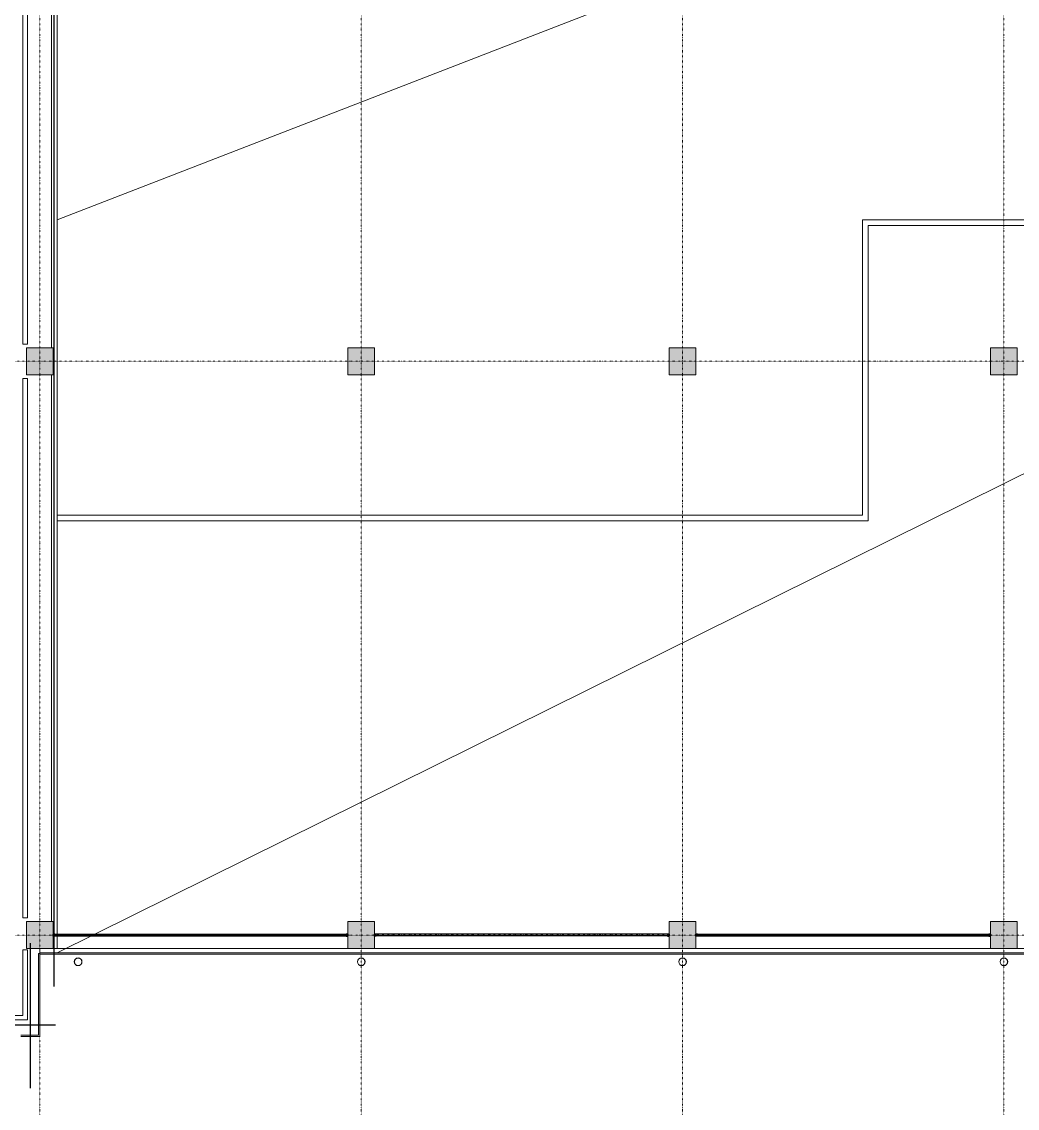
# Model space of a CAD drawing. Extents: x -32000 to 290600, y -29000 to 131250.
# Drawn here: x 17525 to 43550, y -4529 to 23877 of the extents above; entities that cross this region are included whole.
import ezdxf

# ---------------------------------------------------------------- set-up
doc = ezdxf.new("R2010")
doc.units = 0
doc.header["$LTSCALE"] = 10
for name, pattern in [('H12PL2$0$JJP_三點線', [0.9, 0.3, -0.15, 0, -0.15, 0, -0.15, 0, -0.15]), ('XFM7P20ICA$0$CENTERK3', [2.749, 2.5, -0.083, 0.083, -0.083]), ('XFM7P20ICA$0$H12PL2$0$JJP_三點線', [0.9, 0.3, -0.15, 0, -0.15, 0, -0.15, 0, -0.15]), ('XFM7P20ICA$0$XFDP20$0$HIDDEN2', [0.1875, 0.125, -0.0625])]:
    doc.linetypes.add(name, pattern=pattern)
for name, color, linetype in [('H12PL2$0$A-OBJE-2D', 252, 'Continuous'), ('H12PL2$0$A-OBJE-MEP', 252, 'Continuous'), ('H12PL2$0$A-WALL-EX', 252, 'Continuous'), ('H12PL2$0$A-WALL-IN', 252, 'Continuous'), ('H12PL2$0$A-WALL-IN.200K', 252, 'Continuous'), ('H12PL2$0$S-COL', 252, 'Continuous'), ('H12PL2$0$S-GRID', 252, 'Continuous'), ('H12PL2$0$S-SLAB-SHOW.200K', 252, 'Continuous'), ('XFM7P20ICA$0$H12PL2$0$A-OBJE-2D', 252, 'Continuous'), ('XFM7P20ICA$0$H12PL2$0$A-OBJE-MEP', 252, 'Continuous'), ('XFM7P20ICA$0$H12PL2$0$A-WALL-EX', 252, 'Continuous'), ('XFM7P20ICA$0$H12PL2$0$A-WALL-IN', 252, 'Continuous'), ('XFM7P20ICA$0$H12PL2$0$Hattch', 252, 'Continuous'), ('XFM7P20ICA$0$H12PL2$0$S-COL', 252, 'Continuous'), ('XFM7P20ICA$0$H12PL2$0$S-GRID', 252, 'Continuous'), ('XFM7P20ICA$0$K-SIN', 252, 'XFM7P20ICA$0$CENTERK3'), ('XFM7P20ICA$0$XFDP20$0$A-Partition-Col (200K)', 1, 'Continuous'), ('XFM7P20ICA$0$XFDP20$0$A-W-R1 (Rockwool) (200K)', 2, 'XFM7P20ICA$0$XFDP20$0$HIDDEN2')]:
    doc.layers.add(name, color=color, linetype=linetype)

# ---------------------------------------------------------------- blocks, each defined once
blk = doc.blocks.new('H12PL2')
at = {"layer": 'H12PL2$0$A-OBJE-2D', "lineweight": 0}
blk.add_line((18450, 18700), (192000, 85950), dxfattribs=at)
at = {"layer": 'H12PL2$0$A-OBJE-MEP', "lineweight": 0, "flags": 128}
for points in [[(19095, -700, 1), (18905, -700, 1)], [(26495, -700, 1), (26305, -700, 1)], [(34895, -700, 1), (34705, -700, 1)], [(43295, -700, 1), (43105, -700, 1)]]:
    blk.add_lwpolyline(points, format="xyb", close=True, dxfattribs=at)
at = {"layer": 'H12PL2$0$A-OBJE-MEP', "lineweight": 0}
for centre in [(19000, -700), (26400, -700), (34800, -700), (43200, -700)]:
    blk.add_circle(centre, 100, dxfattribs=at)
at = {"layer": 'H12PL2$0$A-WALL-EX', "lineweight": 0}
blk.add_line((68150, -465), (18000, -465), dxfattribs=at)
at = {"layer": 'H12PL2$0$A-WALL-EX', "lineweight": 0, "flags": 128}
for points in [[(18000, -482.5), (17965, -482.5)], [(17965, -482.5), (17965, -2615)], [(68150, -350), (18000, -350)], [(18000, -465), (18000, -350)], [(18000, -482.5), (18000, -465)], [(18000, -500), (68150, -500)], [(18000, -500), (68150, -500)], [(18000, -500), (68150, -500)], [(18000, -2650), (18000, -500)], [(17965, -2615), (17500, -2615)], [(17500, -2650), (17965, -2650)], [(17965, -2650), (18000, -2650)]]:
    blk.add_lwpolyline(points, dxfattribs=at)
at = {"layer": 'H12PL2$0$A-WALL-IN', "lineweight": 0, "flags": 128}
for points in [[(18450, -350), (18450, 83030)], [(17550, 29550), (17550, 15450)], [(17672, 15450), (17672, 29550)], [(18300, 29650), (18300, 15350)], [(17550, 15450), (17672, 15450)], [(17672, 14550), (17550, 14550)], [(17550, 14550), (17550, 450)], [(17672, 450), (17672, 14550)], [(18300, 14650), (18300, 350)], [(17550, 450), (17672, 450)], [(17672, -385), (17550, -385)], [(17550, -385), (17550, -2100)], [(17672, -2212.5), (17672, -385)], [(18350, -350), (18450, -350)], [(-112.5, -2212.5), (17550, -2212.5)], [(17550, -2100), (0, -2100)], [(17672, -2212.5), (17550, -2212.5)]]:
    blk.add_lwpolyline(points, dxfattribs=at)
at = {"layer": 'H12PL2$0$A-WALL-IN.200K', "lineweight": 0, "flags": 128}
for points in [[(39500, 18700), (39500, 18550)], [(243150, 18700), (39500, 18700)], [(39500, 18550), (39500, 10975)], [(39650, 10825), (39650, 18550)], [(39650, 18550), (178300, 18550)], [(39500, 10975), (18450, 10975)], [(18450, 10825), (18450, 10975)], [(18450, 10825), (39500, 10825)], [(39650, 10825), (39500, 10825)]]:
    blk.add_lwpolyline(points, dxfattribs=at)
at = {"layer": 'H12PL2$0$S-COL', "lineweight": 0, "flags": 128}
for points in [[(17650, 14650), (18350, 14650), (18350, 15350), (17650, 15350)], [(17650, 14650), (18350, 14650), (18350, 15350), (17650, 15350)], [(26050, 14650), (26750, 14650), (26750, 15350), (26050, 15350)], [(34450, 14650), (35150, 14650), (35150, 15350), (34450, 15350)], [(42850, 14650), (43550, 14650), (43550, 15350), (42850, 15350)]]:
    blk.add_lwpolyline(points, close=True, dxfattribs=at)
for points in [[(18350, -350), (18350, 350), (17650, 350), (17650, -350), (18000, -350)], [(18350, -350), (18350, 350), (17650, 350), (17650, -350), (18000, -350)], [(26750, -350), (26750, 350), (26050, 350), (26050, -350)], [(35150, -350), (35150, 350), (34450, 350), (34450, -350)], [(43550, -350), (43550, 350), (42850, 350), (42850, -350)]]:
    blk.add_lwpolyline(points, dxfattribs=at)
at = {"layer": 'H12PL2$0$S-GRID', "linetype": 'H12PL2$0$JJP_三點線', "lineweight": 0}
for p, q in [((18000, 128250), (18000, -28000)), ((26400, 128250), (26400, -28000)), ((34800, 128250), (34800, -28000)), ((43200, 128250), (43200, -28000)), ((-29000, 15000), (289600, 15000)), ((-29000, 0), (289600, 0))]:
    blk.add_line(p, q, dxfattribs=at)
at = {"layer": 'H12PL2$0$S-SLAB-SHOW.200K', "lineweight": 0, "flags": 128}
blk.add_lwpolyline([(18450, -350), (167450, -350), (167450, 15400), (178450, 15400), (178450, 18700), (39500, 18700), (39500, 10975), (18450, 10975)], close=True, dxfattribs=at)
blk = doc.blocks.new('XFM7P20ICA$0$XFDP20$0$TP1-50-Partition_Col-side')
blk.add_lwpolyline([(-2.5, -4), (-2.5, -3.9), (-2.6, -3.9), (-2.5, -3), (-2.5, -0.3), (-2.4, -0.2), (-0.7, -0.2), (-0.5, -0.2), (-0.1, -0.2), (0, -0.2), (0, -0.2), (0.5, -0.2), (0.6, -0.2), (2.4, -0.2), (2.5, -0.3), (2.5, -3), (2.6, -3.9), (2.5, -3.9), (2.5, -4), (2.7, -4), (2.7, 0), (-2.7, 0), (-2.7, -4)], close=True)
for points in [[(-1.6, -2.1), (-2.3, -2.1, 0.414213), (-2.4, -2.2), (-2.4, -3.6), (-2.5, -3.6), (-2.5, -2.2, -0.414213), (-2.3, -2), (-1.6, -2), (-1.6, -2.1)], [(1.6, -2.1), (2.3, -2.1, -0.414213), (2.4, -2.2), (2.4, -3.6), (2.5, -3.6), (2.5, -2.2, 0.414213), (2.3, -2), (1.6, -2), (1.6, -2.1)]]:
    blk.add_lwpolyline(points, format="xyb")
blk.add_lwpolyline([(2.2, -3.6), (-2.2, -3.6, -0.414214), (-2.3, -3.5), (-2.3, -2.6, -0.414214), (-2.2, -2.5), (-1.3, -2.5, 0.414214), (-1.1, -2.3), (-1.1, -2.2, 0.414214), (-1.3, -2.1), (-1.9, -2.1), (-1.9, -2.1), (-1.3, -2.1, -0.414214), (-1.2, -2.2), (-1.2, -2.3, -0.414214), (-1.3, -2.4), (-2.2, -2.4, 0.414214), (-2.4, -2.6), (-2.4, -3.5, 0.414214), (-2.2, -3.6), (2.2, -3.6, 0.414214), (2.4, -3.5), (2.4, -2.6, 0.414214), (2.2, -2.4), (1.3, -2.4, -0.414214), (1.2, -2.3), (1.2, -2.2, -0.414214), (1.3, -2.1), (1.9, -2.1), (1.9, -2.1), (1.3, -2.1, 0.414214), (1.1, -2.2), (1.1, -2.3, 0.414214), (1.3, -2.5), (2.2, -2.5, -0.414214), (2.3, -2.6), (2.3, -3.5, -0.414214)], format="xyb", close=True)
blk = doc.blocks.new('XFM7P20ICA$0$XFDP20')
at = {"layer": 'XFM7P20ICA$0$XFDP20$0$A-W-R1 (Rockwool) (200K)'}
for p, q in [((18350, 25, 0), (26050, 25, 0)), ((34450, 25, 0), (26750, 25, 0)), ((35150, 25, 0), (42850, 25, 0)), ((18350, -25, 0), (26050, -25, 0)), ((34450, -25, 0), (26750, -25, 0)), ((35150, -25, 0), (42850, -25, 0))]:
    blk.add_line(p, q, dxfattribs=at)
at = {"layer": 'XFM7P20ICA$0$XFDP20$0$A-Partition-Col (200K)', "yscale": 10, "zscale": 10}
for p, xscale, rotation in [((18350, 0, 0), -10, 90), ((26050, 0), 10, 270), ((26750, 0), -10, 90), ((34450, 0, 0), 10, 270), ((35150, 0, 0), -10, 90), ((42850, 0), 10, 270)]:
    blk.add_blockref('XFM7P20ICA$0$XFDP20$0$TP1-50-Partition_Col-side', p, dxfattribs=dict(at, xscale=xscale, rotation=rotation))
blk = doc.blocks.new('XFM7P20ICA$0$H12PL2')
at = {"layer": 'XFM7P20ICA$0$H12PL2$0$Hattch', "linetype": 'Continuous', "lineweight": 0}
for points in [[(17650, 14650), (18350, 14650), (18350, 15350), (17650, 15350)], [(17650, 14650), (18350, 14650), (18350, 15350), (17650, 15350)], [(26050, 14650), (26750, 14650), (26750, 15350), (26050, 15350)], [(34450, 14650), (35150, 14650), (35150, 15350), (34450, 15350)], [(42850, 14650), (43550, 14650), (43550, 15350), (42850, 15350)], [(17650, -350), (18000, -350), (18350, -350), (18350, 350), (17650, 350)], [(17650, -350), (18000, -350), (18350, -350), (18350, 350), (17650, 350)], [(26050, 350), (26050, -350), (26750, -350), (26750, 350)], [(34450, 350), (34450, -350), (35150, -350), (35150, 350)], [(42850, 350), (42850, -350), (43550, -350), (43550, 350)]]:
    blk.add_hatch(color=256, dxfattribs=at).paths.add_polyline_path(points)
at = {"layer": 'XFM7P20ICA$0$H12PL2$0$A-OBJE-2D', "lineweight": 0}
blk.add_line((18450, -465), (192750, 85950), dxfattribs=at)
at = {"layer": 'XFM7P20ICA$0$H12PL2$0$A-OBJE-MEP', "lineweight": 0, "flags": 128}
for points in [[(19095, -700, 1), (18905, -700, 1)], [(26495, -700, 1), (26305, -700, 1)], [(34895, -700, 1), (34705, -700, 1)], [(43295, -700, 1), (43105, -700, 1)]]:
    blk.add_lwpolyline(points, format="xyb", close=True, dxfattribs=at)
at = {"layer": 'XFM7P20ICA$0$H12PL2$0$A-OBJE-MEP', "lineweight": 0}
for centre in [(19000, -700), (26400, -700), (34800, -700), (43200, -700)]:
    blk.add_circle(centre, 100, dxfattribs=at)
at = {"layer": 'XFM7P20ICA$0$H12PL2$0$A-WALL-EX', "lineweight": 0}
blk.add_line((68150, -465), (18000, -465), dxfattribs=at)
at = {"layer": 'XFM7P20ICA$0$H12PL2$0$A-WALL-EX', "lineweight": 0, "flags": 128}
for points in [[(18000, -482.5), (17965, -482.5)], [(17965, -482.5), (17965, -2615)], [(68150, -350), (18000, -350)], [(18000, -465), (18000, -350)], [(18000, -482.5), (18000, -465)], [(18000, -500), (68150, -500)], [(18000, -2650), (18000, -500)], [(17965, -2615), (17500, -2615)], [(17500, -2650), (17965, -2650)], [(17965, -2650), (18000, -2650)]]:
    blk.add_lwpolyline(points, dxfattribs=at)
at = {"layer": 'XFM7P20ICA$0$H12PL2$0$A-WALL-IN', "lineweight": 0, "flags": 128}
for points in [[(18450, -350), (18450, 82150)], [(17550, 29550), (17550, 15450)], [(17672, 15450), (17672, 29550)], [(18300, 29650), (18300, 15350)], [(17550, 15450), (17672, 15450)], [(17672, 14550), (17550, 14550)], [(17550, 14550), (17550, 450)], [(17672, 450), (17672, 14550)], [(18300, 14650), (18300, 350)], [(17550, 450), (17672, 450)], [(17672, -385), (17550, -385)], [(17550, -385), (17550, -2100)], [(17672, -2212.5), (17672, -385)], [(18350, -350), (18450, -350)], [(-112.5, -2212.5), (17550, -2212.5)], [(17550, -2100), (0, -2100)], [(17672, -2212.5), (17550, -2212.5)]]:
    blk.add_lwpolyline(points, dxfattribs=at)
at = {"layer": 'XFM7P20ICA$0$H12PL2$0$S-COL', "lineweight": 0, "flags": 128}
for points in [[(17650, 14650), (18350, 14650), (18350, 15350), (17650, 15350)], [(17650, 14650), (18350, 14650), (18350, 15350), (17650, 15350)], [(26050, 14650), (26750, 14650), (26750, 15350), (26050, 15350)], [(34450, 14650), (35150, 14650), (35150, 15350), (34450, 15350)], [(42850, 14650), (43550, 14650), (43550, 15350), (42850, 15350)]]:
    blk.add_lwpolyline(points, close=True, dxfattribs=at)
for points in [[(18350, -350), (18350, 350), (17650, 350), (17650, -350), (18000, -350)], [(18350, -350), (18350, 350), (17650, 350), (17650, -350), (18000, -350)], [(26750, -350), (26750, 350), (26050, 350), (26050, -350)], [(35150, -350), (35150, 350), (34450, 350), (34450, -350)], [(43550, -350), (43550, 350), (42850, 350), (42850, -350)]]:
    blk.add_lwpolyline(points, dxfattribs=at)
at = {"layer": 'XFM7P20ICA$0$H12PL2$0$S-GRID', "linetype": 'XFM7P20ICA$0$H12PL2$0$JJP_三點線', "lineweight": 0}
for p, q in [((18000, 128250), (18000, -28000)), ((26400, 128250), (26400, -28000)), ((34800, 128250), (34800, -28000)), ((43200, 128250), (43200, -28000)), ((-29000, 15000), (289600, 15000)), ((-29000, 0), (289600, 0))]:
    blk.add_line(p, q, dxfattribs=at)
blk.add_blockref('XFM7P20ICA$0$XFDP20', (0, 0))
blk = doc.blocks.new('XFM7P20ICA')
at = {"layer": 'XFM7P20ICA$0$K-SIN'}
for p, q in [((18375, -1348.06102), (18375, 95350)), ((17750, -4000), (17750, -211.72918)), ((-1000, -2350), (18405.74147, -2350))]:
    blk.add_line(p, q, dxfattribs=at)
blk.add_blockref('XFM7P20ICA$0$H12PL2', (0, 0))

msp = doc.modelspace()

# ---------------------------------------------------------------- block references
for name in ['H12PL2', 'XFM7P20ICA']:
    msp.add_blockref(name, (0, 0))

doc.saveas('drawing.dxf')
